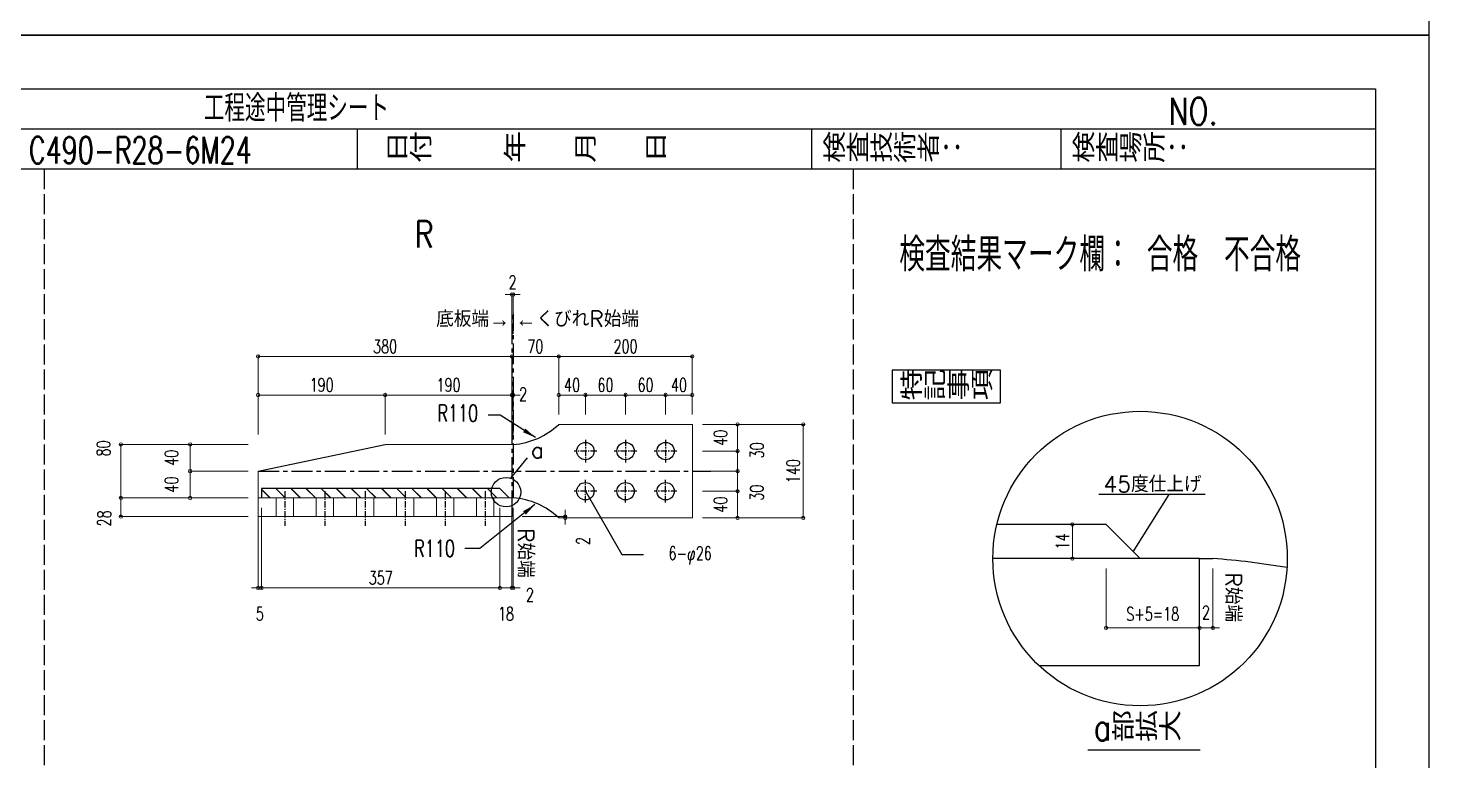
# Model space of a CAD drawing. Header units: millimetres. Extents: x -11384 to 29624, y 0 to 17788.
# Drawn here: x 12456 to 14553, y 3666 to 4763 of the extents above; entities that cross this region are included whole.
import ezdxf
from ezdxf.enums import TextEntityAlignment as Align

# ---------------------------------------------------------------- set-up
doc = ezdxf.new("R2010")
doc.units = ezdxf.units.MM
doc.header["$LTSCALE"] = 5
for name, pattern in [('ACAD_ISO03W100', [30, 12, -18]), ('CENTER1', [10, 6.25, -1.25, 1.25, -1.25]), ('DASHED', [7.5, 6, -1.5]), ('JIS_08_50', [53, 50, -1.125, 0.75, -1.125])]:
    doc.linetypes.add(name, pattern=pattern)
doc.layers.get('0').update_dxf_attribs({"color": 255})
doc.layers.get('DEFPOINTS').update_dxf_attribs({"color": 255})
for name, color, linetype in [('CENTER', 2, 'JIS_08_50'), ('LAYER6', 7, 'Continuous'), ('寸法', 4, 'Continuous'), ('溶接', 241, 'Continuous'), ('補助線', 7, 'ACAD_ISO03W100'), ('金物', 142, 'Continuous')]:
    doc.layers.add(name, color=color, linetype=linetype)
doc.styles.add('KANJI', font='simplex.shx', dxfattribs={"width": 0.7, "bigfont": 'extfont2.shx'})
doc.styles.get("Standard").update_dxf_attribs({"font": 'simplex.shx', "width": 0.7, "height": 2.5, "bigfont": '@extfont2.shx'})
doc.styles.add('SUNPOU', font='simplex.shx', dxfattribs={"width": 0.7, "bigfont": 'extfont2.shx'})
doc.dimstyles.new('コピー(2) - Standard', dxfattribs={"dimtxt": 25, "dimasz": 20, "dimexe": 0.18, "dimexo": 0.0625, "dimgap": 15, "dimtad": 1, "dimdec": 0, "dimzin": 0, "dimdsep": 46, "dimtxsty": 'Standard', "dimblk": 'DOTSMALL', "dimcen": 0.09, "dimadec": 0, "dimazin": 0, "dimtfac": 1, "dimtdec": 0, "dimtofl": 0, "dimtmove": 0, "dimatfit": 3, "dimfxl": 0, "dimtolj": 1, "dimtzin": 0, "dimarcsym": 0})
doc.dimstyles.new('一般寸法-小さめ', dxfattribs={"dimscale": 10, "dimtxt": 2, "dimasz": 0.5, "dimexe": 0.125, "dimexo": 1.5, "dimgap": 0.5, "dimtad": 1, "dimtxsty": 'KANJI', "dimblk": 'ORIGIN', "dimcen": 0, "dimclrd": 256, "dimclre": 256, "dimclrt": 256, "dimadec": 0, "dimazin": 0, "dimtfac": 1, "dimtmove": 2, "dimatfit": 2, "dimfxl": 0, "dimtolj": 2, "dimlwd": 5, "dimlwe": 5, "dimarcsym": 0})

# ---------------------------------------------------------------- blocks, each defined once
blk = doc.blocks.new('_Origin')
at = {"color": 0, "linetype": 'ByBlock', "lineweight": -2}
blk.add_line((0, 0), (-1, 0), dxfattribs=at)
blk.add_circle((0, 0), 0.5, dxfattribs=at)
blk = doc.blocks.new('*D1035')
at = {"layer": 'DEFPOINTS', "color": 0, "ltscale": 4, "transparency": 16777216}
for p in [(14069.7, 3968.9), (14209.7, 3968.9), (14209.7, 3865.2)]:
    blk.add_point(p, dxfattribs=at)
at = {"layer": '寸法', "lineweight": 5, "ltscale": 4, "transparency": 16777216}
for p, q in [((14069.7, 3953.9), (14069.7, 3863.9)), ((14209.7, 3953.9), (14209.7, 3863.9)), ((14074.7, 3865.2), (14204.7, 3865.2))]:
    blk.add_line(p, q, dxfattribs=at)
at = {"layer": '寸法', "lineweight": 5, "ltscale": 4, "transparency": 16777216, "xscale": 5, "yscale": 5, "zscale": 5, "rotation": 180}
blk.add_blockref('_Origin', (14069.7, 3865.2), dxfattribs=at)
at = {"layer": '寸法', "lineweight": 5, "ltscale": 4, "transparency": 16777216, "xscale": 5, "yscale": 5, "zscale": 5}
blk.add_blockref('_Origin', (14209.7, 3865.2), dxfattribs=at)
at = {"layer": '寸法', "ltscale": 4, "transparency": 16777216, "insert": (14139.7, 3886), "char_height": 20, "attachment_point": 5, "style": 'KANJI'}
blk.add_mtext('\\A2;S+5=18', dxfattribs=at)
blk = doc.blocks.new('*D1036')
at = {"layer": 'DEFPOINTS', "color": 0, "ltscale": 4, "transparency": 16777216}
for p in [(14209.7, 3968.9), (14229.7, 3968.9), (14229.7, 3865.2)]:
    blk.add_point(p, dxfattribs=at)
at = {"layer": '寸法', "lineweight": 5, "ltscale": 4, "transparency": 16777216}
for p, q in [((14209.7, 3953.9), (14209.7, 3863.9)), ((14229.7, 3953.9), (14229.7, 3863.9)), ((14204.7, 3865.2), (14199.7, 3865.2)), ((14209.7, 3865.2), (14229.7, 3865.2)), ((14234.7, 3865.2), (14239.7, 3865.2))]:
    blk.add_line(p, q, dxfattribs=at)
at = {"layer": '寸法', "lineweight": 5, "ltscale": 4, "transparency": 16777216, "xscale": 5, "yscale": 5, "zscale": 5}
blk.add_blockref('_Origin', (14209.7, 3865.2), dxfattribs=at)
at = {"layer": '寸法', "lineweight": 5, "ltscale": 4, "transparency": 16777216, "xscale": 5, "yscale": 5, "zscale": 5, "rotation": 180}
blk.add_blockref('_Origin', (14229.7, 3865.2), dxfattribs=at)
at = {"layer": '寸法', "ltscale": 4, "transparency": 16777216, "insert": (14219.3, 3888.2), "char_height": 20, "attachment_point": 5, "style": 'KANJI'}
blk.add_mtext('\\A2;2', dxfattribs=at)
blk = doc.blocks.new('*D1037')
at = {"layer": 'DEFPOINTS', "color": 0, "linetype": 'Continuous', "transparency": 16777216}
for p in [(14069.7, 4019.9), (14019.3, 3968.9), (14069.7, 3968.9)]:
    blk.add_point(p, dxfattribs=at)
at = {"layer": '寸法', "linetype": 'Continuous', "lineweight": 5, "transparency": 16777216}
for p, q in [((14054.7, 4019.9), (14018, 4019.9)), ((14019.3, 4014.9), (14019.3, 3973.9)), ((14054.7, 3968.9), (14018, 3968.9))]:
    blk.add_line(p, q, dxfattribs=at)
at = {"layer": '寸法', "linetype": 'Continuous', "lineweight": 5, "transparency": 16777216, "xscale": 5, "yscale": 5, "zscale": 5}
for p, rotation in [((14019.3, 4019.9), 90), ((14019.3, 3968.9), 270)]:
    blk.add_blockref('_Origin', p, dxfattribs=dict(at, rotation=rotation))
at = {"layer": '寸法', "linetype": 'Continuous', "transparency": 16777216, "insert": (14004.3, 3994.4), "char_height": 20, "attachment_point": 5, "rotation": 90, "style": 'KANJI'}
blk.add_mtext('\\A2;14', dxfattribs=at)
blk = doc.blocks.new('*D1095')
at = {"layer": 'DEFPOINTS', "color": 0, "transparency": 16777216}
for p in [(13180.3, 4271.5), (12800.3, 4139.7), (13180.3, 4139.7)]:
    blk.add_point(p, dxfattribs=at)
at = {"layer": '寸法', "lineweight": 5, "transparency": 16777216}
for p, q in [((12800.3, 4154.7), (12800.3, 4272.8)), ((12805.3, 4271.5), (13175.3, 4271.5)), ((13180.3, 4154.7), (13180.3, 4272.8))]:
    blk.add_line(p, q, dxfattribs=at)
at = {"layer": '寸法', "lineweight": 5, "transparency": 16777216, "xscale": 5, "yscale": 5, "zscale": 5, "rotation": 180}
blk.add_blockref('_Origin', (12800.3, 4271.5), dxfattribs=at)
at = {"layer": '寸法', "lineweight": 5, "transparency": 16777216, "xscale": 5, "yscale": 5, "zscale": 5}
blk.add_blockref('_Origin', (13180.3, 4271.5), dxfattribs=at)
at = {"layer": '寸法', "transparency": 16777216, "insert": (12990.3, 4286.5), "char_height": 20, "attachment_point": 5, "style": 'KANJI'}
blk.add_mtext('\\A2;380', dxfattribs=at)
blk = doc.blocks.new('*D1096')
at = {"layer": 'DEFPOINTS', "color": 0, "transparency": 16777216}
for p in [(13180.3, 4271.5), (13250.3, 4171.2), (13180.3, 4139.7)]:
    blk.add_point(p, dxfattribs=at)
at = {"layer": '寸法', "lineweight": 5, "transparency": 16777216}
for p, q in [((13180.3, 4154.7), (13180.3, 4272.8)), ((13245.3, 4271.5), (13185.3, 4271.5)), ((13250.3, 4186.2), (13250.3, 4272.8))]:
    blk.add_line(p, q, dxfattribs=at)
at = {"layer": '寸法', "lineweight": 5, "transparency": 16777216, "xscale": 5, "yscale": 5, "zscale": 5, "rotation": 180}
blk.add_blockref('_Origin', (13180.3, 4271.5), dxfattribs=at)
at = {"layer": '寸法', "lineweight": 5, "transparency": 16777216, "xscale": 5, "yscale": 5, "zscale": 5}
blk.add_blockref('_Origin', (13250.3, 4271.5), dxfattribs=at)
at = {"layer": '寸法', "transparency": 16777216, "insert": (13215.3, 4286.5), "char_height": 20, "attachment_point": 5, "style": 'KANJI'}
blk.add_mtext('\\A2;70', dxfattribs=at)
blk = doc.blocks.new('*D1097')
at = {"layer": 'DEFPOINTS', "color": 0, "transparency": 16777216}
for p in [(13450.3, 4169.7), (13616.4, 4169.7), (13450.3, 4029.7)]:
    blk.add_point(p, dxfattribs=at)
at = {"layer": '寸法', "lineweight": 5, "transparency": 16777216}
for p, q in [((13465.3, 4169.7), (13617.7, 4169.7)), ((13616.4, 4034.7), (13616.4, 4164.7)), ((13465.3, 4029.7), (13617.7, 4029.7))]:
    blk.add_line(p, q, dxfattribs=at)
at = {"layer": '寸法', "lineweight": 5, "transparency": 16777216, "xscale": 5, "yscale": 5, "zscale": 5}
for p, rotation in [((13616.4, 4169.7), 90), ((13616.4, 4029.7), 270)]:
    blk.add_blockref('_Origin', p, dxfattribs=dict(at, rotation=rotation))
at = {"layer": '寸法', "transparency": 16777216, "insert": (13601.4, 4099.7), "char_height": 20, "attachment_point": 5, "rotation": 90, "style": 'KANJI'}
blk.add_mtext('\\A2;140', dxfattribs=at)
blk = doc.blocks.new('*D1098')
at = {"layer": 'DEFPOINTS', "color": 0, "transparency": 16777216}
for p in [(12594.9, 4139.7), (12800.3, 4139.7), (12800.3, 4059.7)]:
    blk.add_point(p, dxfattribs=at)
at = {"layer": '寸法', "lineweight": 5, "transparency": 16777216}
for p, q in [((12785.3, 4139.7), (12593.6, 4139.7)), ((12594.9, 4064.7), (12594.9, 4134.7)), ((12785.3, 4059.7), (12593.6, 4059.7))]:
    blk.add_line(p, q, dxfattribs=at)
at = {"layer": '寸法', "lineweight": 5, "transparency": 16777216, "xscale": 5, "yscale": 5, "zscale": 5}
for p, rotation in [((12594.9, 4139.7), 90), ((12594.9, 4059.7), 270)]:
    blk.add_blockref('_Origin', p, dxfattribs=dict(at, rotation=rotation))
at = {"layer": '寸法', "transparency": 16777216, "insert": (12568.6, 4133.7), "char_height": 20, "attachment_point": 5, "rotation": 90, "style": 'KANJI'}
blk.add_mtext('\\A2;80', dxfattribs=at)
blk = doc.blocks.new('*D1116')
at = {"layer": 'DEFPOINTS', "color": 0, "transparency": 16777216}
for p in [(12594.9, 4059.7), (12800.3, 4059.7), (12800.3, 4031.7)]:
    blk.add_point(p, dxfattribs=at)
at = {"layer": '寸法', "lineweight": 5, "transparency": 16777216}
for p, q in [((12785.3, 4059.7), (12593.6, 4059.7)), ((12594.9, 4036.7), (12594.9, 4054.7)), ((12785.3, 4031.7), (12593.6, 4031.7))]:
    blk.add_line(p, q, dxfattribs=at)
at = {"layer": '寸法', "lineweight": 5, "transparency": 16777216, "xscale": 5, "yscale": 5, "zscale": 5}
for p, rotation in [((12594.9, 4059.7), 90), ((12594.9, 4031.7), 270)]:
    blk.add_blockref('_Origin', p, dxfattribs=dict(at, rotation=rotation))
at = {"layer": '寸法', "transparency": 16777216, "insert": (12569.9, 4029), "char_height": 20, "attachment_point": 5, "rotation": 90, "style": 'KANJI'}
blk.add_mtext('\\A2;28', dxfattribs=at)
blk = doc.blocks.new('*D1117')
at = {"layer": 'DEFPOINTS', "color": 0, "transparency": 16777216}
for p in [(13450.3, 4271.5), (13250.3, 4171.2), (13450.3, 4169.7)]:
    blk.add_point(p, dxfattribs=at)
at = {"layer": '寸法', "lineweight": 5, "transparency": 16777216}
for p, q in [((13250.3, 4186.2), (13250.3, 4272.8)), ((13255.3, 4271.5), (13445.3, 4271.5)), ((13450.3, 4184.7), (13450.3, 4272.8))]:
    blk.add_line(p, q, dxfattribs=at)
at = {"layer": '寸法', "lineweight": 5, "transparency": 16777216, "xscale": 5, "yscale": 5, "zscale": 5, "rotation": 180}
blk.add_blockref('_Origin', (13250.3, 4271.5), dxfattribs=at)
at = {"layer": '寸法', "lineweight": 5, "transparency": 16777216, "xscale": 5, "yscale": 5, "zscale": 5}
blk.add_blockref('_Origin', (13450.3, 4271.5), dxfattribs=at)
at = {"layer": '寸法', "transparency": 16777216, "insert": (13350.3, 4286.5), "char_height": 20, "attachment_point": 5, "style": 'KANJI'}
blk.add_mtext('\\A2;200', dxfattribs=at)
blk = doc.blocks.new('*D1104')
at = {"layer": 'DEFPOINTS', "color": 0, "transparency": 16777216}
for p in [(13450.3, 4169.7), (13450.3, 4129.7), (13518, 4129.7)]:
    blk.add_point(p, dxfattribs=at)
at = {"layer": '寸法', "lineweight": 5, "transparency": 16777216}
for p, q in [((13465.3, 4169.7), (13519.2, 4169.7)), ((13518, 4164.7), (13518, 4134.7)), ((13465.3, 4129.7), (13519.2, 4129.7))]:
    blk.add_line(p, q, dxfattribs=at)
at = {"layer": '寸法', "lineweight": 5, "transparency": 16777216, "xscale": 5, "yscale": 5, "zscale": 5}
for p, rotation in [((13518, 4169.7), 90), ((13518, 4129.7), 270)]:
    blk.add_blockref('_Origin', p, dxfattribs=dict(at, rotation=rotation))
at = {"layer": '寸法', "transparency": 16777216, "insert": (13492.6, 4149.7), "char_height": 20, "attachment_point": 5, "rotation": 90, "style": 'KANJI'}
blk.add_mtext('\\A2;40', dxfattribs=at)
blk = doc.blocks.new('*D1105')
at = {"layer": 'DEFPOINTS', "color": 0, "transparency": 16777216}
for p in [(13450.3, 4069.7), (13450.3, 4029.7), (13518, 4029.7)]:
    blk.add_point(p, dxfattribs=at)
at = {"layer": '寸法', "lineweight": 5, "transparency": 16777216}
for p, q in [((13465.3, 4069.7), (13519.2, 4069.7)), ((13518, 4064.7), (13518, 4034.7)), ((13465.3, 4029.7), (13519.2, 4029.7))]:
    blk.add_line(p, q, dxfattribs=at)
at = {"layer": '寸法', "lineweight": 5, "transparency": 16777216, "xscale": 5, "yscale": 5, "zscale": 5}
for p, rotation in [((13518, 4069.7), 90), ((13518, 4029.7), 270)]:
    blk.add_blockref('_Origin', p, dxfattribs=dict(at, rotation=rotation))
at = {"layer": '寸法', "transparency": 16777216, "insert": (13492.6, 4049.7), "char_height": 20, "attachment_point": 5, "rotation": 90, "style": 'KANJI'}
blk.add_mtext('\\A2;40', dxfattribs=at)
blk = doc.blocks.new('*D1106')
at = {"layer": 'DEFPOINTS', "color": 0, "transparency": 16777216}
for p in [(12698.5, 4099.7), (12800.3, 4099.7), (12800.3, 4059.7)]:
    blk.add_point(p, dxfattribs=at)
at = {"layer": '寸法', "lineweight": 5, "transparency": 16777216}
for p, q in [((12785.3, 4099.7), (12697.3, 4099.7)), ((12698.5, 4064.7), (12698.5, 4094.7)), ((12785.3, 4059.7), (12697.3, 4059.7))]:
    blk.add_line(p, q, dxfattribs=at)
at = {"layer": '寸法', "lineweight": 5, "transparency": 16777216, "xscale": 5, "yscale": 5, "zscale": 5}
for p, rotation in [((12698.5, 4099.7), 90), ((12698.5, 4059.7), 270)]:
    blk.add_blockref('_Origin', p, dxfattribs=dict(at, rotation=rotation))
at = {"layer": '寸法', "transparency": 16777216, "insert": (12670.4, 4079.7), "char_height": 20, "attachment_point": 5, "rotation": 90, "style": 'KANJI'}
blk.add_mtext('\\A2;40', dxfattribs=at)
blk = doc.blocks.new('*D1107')
at = {"layer": 'DEFPOINTS', "color": 0, "transparency": 16777216}
for p in [(12698.5, 4139.7), (12800.3, 4139.7), (12800.3, 4099.7)]:
    blk.add_point(p, dxfattribs=at)
at = {"layer": '寸法', "lineweight": 5, "transparency": 16777216}
for p, q in [((12785.3, 4139.7), (12697.3, 4139.7)), ((12698.5, 4104.7), (12698.5, 4134.7)), ((12785.3, 4099.7), (12697.3, 4099.7))]:
    blk.add_line(p, q, dxfattribs=at)
at = {"layer": '寸法', "lineweight": 5, "transparency": 16777216, "xscale": 5, "yscale": 5, "zscale": 5}
for p, rotation in [((12698.5, 4139.7), 90), ((12698.5, 4099.7), 270)]:
    blk.add_blockref('_Origin', p, dxfattribs=dict(at, rotation=rotation))
at = {"layer": '寸法', "transparency": 16777216, "insert": (12670.4, 4119.7), "char_height": 20, "attachment_point": 5, "rotation": 90, "style": 'KANJI'}
blk.add_mtext('\\A2;40', dxfattribs=at)
blk = doc.blocks.new('*D1118')
at = {"layer": 'DEFPOINTS', "color": 0, "transparency": 16777216}
for p in [(13180.3, 4031.7), (13250.3, 4029.7), (13260, 4029.7)]:
    blk.add_point(p, dxfattribs=at)
at = {"layer": '寸法', "lineweight": 5, "transparency": 16777216}
for p, q in [((13195.3, 4031.7), (13261.2, 4031.7)), ((13260, 4036.7), (13260, 4041.7)), ((13260, 4031.7), (13260, 4029.7)), ((13265.3, 4029.7), (13261.2, 4029.7)), ((13260, 4024.7), (13260, 4019.7))]:
    blk.add_line(p, q, dxfattribs=at)
at = {"layer": '寸法', "lineweight": 5, "transparency": 16777216, "xscale": 5, "yscale": 5, "zscale": 5}
for p, rotation in [((13260, 4031.7), 270), ((13260, 4029.7), 90)]:
    blk.add_blockref('_Origin', p, dxfattribs=dict(at, rotation=rotation))
at = {"layer": '寸法', "transparency": 16777216, "insert": (13286.7, 3995.3), "char_height": 20, "attachment_point": 5, "rotation": 90, "style": 'KANJI'}
blk.add_mtext('\\A2;2', dxfattribs=at)
blk = doc.blocks.new('_DotSmall')
at = {"color": 0, "linetype": 'ByBlock', "const_width": 0.5}
blk.add_lwpolyline([(-0.0625, 0, 1), (0.0625, 0, 1)], format="xyb", close=True, dxfattribs=at)
blk = doc.blocks.new('*D1108')
at = {"layer": 'DEFPOINTS', "color": 0, "transparency": 16777216}
for p in [(12990.3, 4213.7), (12800.3, 4139.7), (12990.3, 4139.7)]:
    blk.add_point(p, dxfattribs=at)
at = {"layer": '寸法', "lineweight": 5, "transparency": 16777216}
for p, q in [((12800.3, 4154.7), (12800.3, 4215)), ((12805.3, 4213.7), (12985.3, 4213.7)), ((12990.3, 4154.7), (12990.3, 4215))]:
    blk.add_line(p, q, dxfattribs=at)
at = {"layer": '寸法', "lineweight": 5, "transparency": 16777216, "xscale": 5, "yscale": 5, "zscale": 5, "rotation": 180}
blk.add_blockref('_Origin', (12800.3, 4213.7), dxfattribs=at)
at = {"layer": '寸法', "lineweight": 5, "transparency": 16777216, "xscale": 5, "yscale": 5, "zscale": 5}
blk.add_blockref('_Origin', (12990.3, 4213.7), dxfattribs=at)
at = {"layer": '寸法', "transparency": 16777216, "insert": (12895.3, 4228.7), "char_height": 20, "attachment_point": 5, "style": 'KANJI'}
blk.add_mtext('\\A2;190', dxfattribs=at)
blk = doc.blocks.new('*D1109')
at = {"layer": 'DEFPOINTS', "color": 0, "transparency": 16777216}
for p in [(13180.3, 4213.7), (12990.3, 4139.7), (13180.3, 4139.7)]:
    blk.add_point(p, dxfattribs=at)
at = {"layer": '寸法', "lineweight": 5, "transparency": 16777216}
for p, q in [((12990.3, 4154.7), (12990.3, 4215)), ((12995.3, 4213.7), (13175.3, 4213.7)), ((13180.3, 4154.7), (13180.3, 4215))]:
    blk.add_line(p, q, dxfattribs=at)
at = {"layer": '寸法', "lineweight": 5, "transparency": 16777216, "xscale": 5, "yscale": 5, "zscale": 5, "rotation": 180}
blk.add_blockref('_Origin', (12990.3, 4213.7), dxfattribs=at)
at = {"layer": '寸法', "lineweight": 5, "transparency": 16777216, "xscale": 5, "yscale": 5, "zscale": 5}
blk.add_blockref('_Origin', (13180.3, 4213.7), dxfattribs=at)
at = {"layer": '寸法', "transparency": 16777216, "insert": (13085.3, 4228.7), "char_height": 20, "attachment_point": 5, "style": 'KANJI'}
blk.add_mtext('\\A2;190', dxfattribs=at)
blk = doc.blocks.new('*D1110')
at = {"layer": 'DEFPOINTS', "color": 0, "transparency": 16777216}
for p in [(13290.3, 4213.7), (13250.3, 4169.7), (13290.3, 4169.7)]:
    blk.add_point(p, dxfattribs=at)
at = {"layer": '寸法', "lineweight": 5, "transparency": 16777216}
for p, q in [((13250.3, 4184.7), (13250.3, 4215)), ((13255.3, 4213.7), (13285.3, 4213.7)), ((13290.3, 4184.7), (13290.3, 4215))]:
    blk.add_line(p, q, dxfattribs=at)
at = {"layer": '寸法', "lineweight": 5, "transparency": 16777216, "xscale": 5, "yscale": 5, "zscale": 5, "rotation": 180}
blk.add_blockref('_Origin', (13250.3, 4213.7), dxfattribs=at)
at = {"layer": '寸法', "lineweight": 5, "transparency": 16777216, "xscale": 5, "yscale": 5, "zscale": 5}
blk.add_blockref('_Origin', (13290.3, 4213.7), dxfattribs=at)
at = {"layer": '寸法', "transparency": 16777216, "insert": (13270.3, 4228.7), "char_height": 20, "attachment_point": 5, "style": 'KANJI'}
blk.add_mtext('\\A2;40', dxfattribs=at)
blk = doc.blocks.new('*D1111')
at = {"layer": 'DEFPOINTS', "color": 0, "transparency": 16777216}
for p in [(13410.3, 4213.7), (13350.3, 4169.7), (13410.3, 4169.7)]:
    blk.add_point(p, dxfattribs=at)
at = {"layer": '寸法', "lineweight": 5, "transparency": 16777216}
for p, q in [((13350.3, 4184.7), (13350.3, 4215)), ((13355.3, 4213.7), (13405.3, 4213.7)), ((13410.3, 4184.7), (13410.3, 4215))]:
    blk.add_line(p, q, dxfattribs=at)
at = {"layer": '寸法', "lineweight": 5, "transparency": 16777216, "xscale": 5, "yscale": 5, "zscale": 5, "rotation": 180}
blk.add_blockref('_Origin', (13350.3, 4213.7), dxfattribs=at)
at = {"layer": '寸法', "lineweight": 5, "transparency": 16777216, "xscale": 5, "yscale": 5, "zscale": 5}
blk.add_blockref('_Origin', (13410.3, 4213.7), dxfattribs=at)
at = {"layer": '寸法', "transparency": 16777216, "insert": (13380.3, 4228.7), "char_height": 20, "attachment_point": 5, "style": 'KANJI'}
blk.add_mtext('\\A2;60', dxfattribs=at)
blk = doc.blocks.new('*D1112')
at = {"layer": 'DEFPOINTS', "color": 0, "transparency": 16777216}
for p in [(13350.3, 4213.7), (13290.3, 4169.7), (13350.3, 4169.7)]:
    blk.add_point(p, dxfattribs=at)
at = {"layer": '寸法', "lineweight": 5, "transparency": 16777216}
for p, q in [((13290.3, 4184.7), (13290.3, 4215)), ((13295.3, 4213.7), (13345.3, 4213.7)), ((13350.3, 4184.7), (13350.3, 4215))]:
    blk.add_line(p, q, dxfattribs=at)
at = {"layer": '寸法', "lineweight": 5, "transparency": 16777216, "xscale": 5, "yscale": 5, "zscale": 5, "rotation": 180}
blk.add_blockref('_Origin', (13290.3, 4213.7), dxfattribs=at)
at = {"layer": '寸法', "lineweight": 5, "transparency": 16777216, "xscale": 5, "yscale": 5, "zscale": 5}
blk.add_blockref('_Origin', (13350.3, 4213.7), dxfattribs=at)
at = {"layer": '寸法', "transparency": 16777216, "insert": (13320.3, 4228.7), "char_height": 20, "attachment_point": 5, "style": 'KANJI'}
blk.add_mtext('\\A2;60', dxfattribs=at)
blk = doc.blocks.new('*D1113')
at = {"layer": 'DEFPOINTS', "color": 0, "transparency": 16777216}
for p in [(13450.3, 4213.7), (13410.3, 4169.7), (13450.3, 4169.7)]:
    blk.add_point(p, dxfattribs=at)
at = {"layer": '寸法', "lineweight": 5, "transparency": 16777216}
for p, q in [((13410.3, 4184.7), (13410.3, 4215)), ((13415.3, 4213.7), (13445.3, 4213.7)), ((13450.3, 4184.7), (13450.3, 4215))]:
    blk.add_line(p, q, dxfattribs=at)
at = {"layer": '寸法', "lineweight": 5, "transparency": 16777216, "xscale": 5, "yscale": 5, "zscale": 5, "rotation": 180}
blk.add_blockref('_Origin', (13410.3, 4213.7), dxfattribs=at)
at = {"layer": '寸法', "lineweight": 5, "transparency": 16777216, "xscale": 5, "yscale": 5, "zscale": 5}
blk.add_blockref('_Origin', (13450.3, 4213.7), dxfattribs=at)
at = {"layer": '寸法', "transparency": 16777216, "insert": (13430.3, 4228.7), "char_height": 20, "attachment_point": 5, "style": 'KANJI'}
blk.add_mtext('\\A2;40', dxfattribs=at)
blk = doc.blocks.new('*D1114')
at = {"layer": 'DEFPOINTS', "color": 0, "transparency": 16777216}
for p in [(13450.3, 4129.7), (13450.3, 4099.7), (13518, 4099.7)]:
    blk.add_point(p, dxfattribs=at)
at = {"layer": '寸法', "lineweight": 5, "transparency": 16777216}
for p, q in [((13465.3, 4129.7), (13519.2, 4129.7)), ((13518, 4124.7), (13518, 4104.7)), ((13465.3, 4099.7), (13519.2, 4099.7))]:
    blk.add_line(p, q, dxfattribs=at)
at = {"layer": '寸法', "lineweight": 5, "transparency": 16777216, "xscale": 5, "yscale": 5, "zscale": 5}
for p, rotation in [((13518, 4129.7), 90), ((13518, 4099.7), 270)]:
    blk.add_blockref('_Origin', p, dxfattribs=dict(at, rotation=rotation))
at = {"layer": '寸法', "transparency": 16777216, "insert": (13547.1, 4130.9), "char_height": 20, "attachment_point": 5, "rotation": 90, "style": 'KANJI'}
blk.add_mtext('\\A2;30', dxfattribs=at)
blk = doc.blocks.new('*D1115')
at = {"layer": 'DEFPOINTS', "color": 0, "transparency": 16777216}
for p in [(13450.3, 4099.7), (13450.3, 4069.7), (13518, 4069.7)]:
    blk.add_point(p, dxfattribs=at)
at = {"layer": '寸法', "lineweight": 5, "transparency": 16777216}
for p, q in [((13465.3, 4099.7), (13519.2, 4099.7)), ((13518, 4094.7), (13518, 4074.7)), ((13465.3, 4069.7), (13519.2, 4069.7))]:
    blk.add_line(p, q, dxfattribs=at)
at = {"layer": '寸法', "lineweight": 5, "transparency": 16777216, "xscale": 5, "yscale": 5, "zscale": 5}
for p, rotation in [((13518, 4099.7), 90), ((13518, 4069.7), 270)]:
    blk.add_blockref('_Origin', p, dxfattribs=dict(at, rotation=rotation))
at = {"layer": '寸法', "transparency": 16777216, "insert": (13546.7, 4067.5), "char_height": 20, "attachment_point": 5, "rotation": 90, "style": 'KANJI'}
blk.add_mtext('\\A2;30', dxfattribs=at)
blk = doc.blocks.new('*D1119')
at = {"layer": 'DEFPOINTS', "color": 0, "transparency": 16777216}
for p in [(13182.3, 4213.7), (13180.3, 4139.7), (13182.3, 4139.7)]:
    blk.add_point(p, dxfattribs=at)
at = {"layer": '寸法', "lineweight": 5, "transparency": 16777216}
for p, q in [((13175.3, 4213.7), (13170.3, 4213.7)), ((13180.3, 4154.7), (13180.3, 4215)), ((13180.3, 4213.7), (13182.3, 4213.7)), ((13182.3, 4154.7), (13182.3, 4215)), ((13187.3, 4213.7), (13192.3, 4213.7))]:
    blk.add_line(p, q, dxfattribs=at)
at = {"layer": '寸法', "lineweight": 5, "transparency": 16777216, "xscale": 5, "yscale": 5, "zscale": 5}
blk.add_blockref('_Origin', (13180.3, 4213.7), dxfattribs=at)
at = {"layer": '寸法', "lineweight": 5, "transparency": 16777216, "xscale": 5, "yscale": 5, "zscale": 5, "rotation": 180}
blk.add_blockref('_Origin', (13182.3, 4213.7), dxfattribs=at)
at = {"layer": '寸法', "transparency": 16777216, "insert": (13196.9, 4214.8), "char_height": 20, "attachment_point": 5, "style": 'KANJI'}
blk.add_mtext('\\A2;2', dxfattribs=at)
blk = doc.blocks.new('*D1099')
at = {"layer": 'DEFPOINTS', "color": 0, "linetype": 'Continuous', "transparency": 16777216}
for p in [(12800.3, 4059.7), (12805.3, 4040.7), (12805.3, 3925)]:
    blk.add_point(p, dxfattribs=at)
at = {"layer": '寸法', "linetype": 'Continuous', "lineweight": 5, "transparency": 16777216}
for p, q in [((12800.3, 4044.7), (12800.3, 3923.8)), ((12805.3, 4025.7), (12805.3, 3923.8)), ((12795.3, 3925), (12790.3, 3925)), ((12800.3, 3925), (12805.3, 3925)), ((12810.3, 3925), (12815.3, 3925))]:
    blk.add_line(p, q, dxfattribs=at)
at = {"layer": '寸法', "linetype": 'Continuous', "lineweight": 5, "transparency": 16777216, "xscale": 5, "yscale": 5, "zscale": 5}
blk.add_blockref('_Origin', (12800.3, 3925), dxfattribs=at)
at = {"layer": '寸法', "linetype": 'Continuous', "lineweight": 5, "transparency": 16777216, "xscale": 5, "yscale": 5, "zscale": 5, "rotation": 180}
blk.add_blockref('_Origin', (12805.3, 3925), dxfattribs=at)
at = {"layer": '寸法', "linetype": 'Continuous', "transparency": 16777216, "insert": (12802.8, 3886.3), "char_height": 20, "attachment_point": 5, "style": 'KANJI'}
blk.add_mtext('\\A2;5', dxfattribs=at)
blk = doc.blocks.new('*D1100')
at = {"layer": 'DEFPOINTS', "color": 0, "linetype": 'Continuous', "transparency": 16777216}
for p in [(12805.3, 4059.7), (13162.3, 4059.7), (13162.3, 3925)]:
    blk.add_point(p, dxfattribs=at)
at = {"layer": '寸法', "linetype": 'Continuous', "lineweight": 5, "transparency": 16777216}
for p, q in [((12805.3, 4044.7), (12805.3, 3923.8)), ((13162.3, 4044.7), (13162.3, 3923.8)), ((12810.3, 3925), (13157.3, 3925))]:
    blk.add_line(p, q, dxfattribs=at)
at = {"layer": '寸法', "linetype": 'Continuous', "lineweight": 5, "transparency": 16777216, "xscale": 5, "yscale": 5, "zscale": 5, "rotation": 180}
blk.add_blockref('_Origin', (12805.3, 3925), dxfattribs=at)
at = {"layer": '寸法', "linetype": 'Continuous', "lineweight": 5, "transparency": 16777216, "xscale": 5, "yscale": 5, "zscale": 5}
blk.add_blockref('_Origin', (13162.3, 3925), dxfattribs=at)
at = {"layer": '寸法', "linetype": 'Continuous', "transparency": 16777216, "insert": (12983.8, 3940), "char_height": 20, "attachment_point": 5, "style": 'KANJI'}
blk.add_mtext('\\A2;357', dxfattribs=at)
blk = doc.blocks.new('*D1101')
at = {"layer": 'DEFPOINTS', "color": 0, "linetype": 'Continuous', "transparency": 16777216}
for p in [(13162.3, 4059.7), (13180.3, 4059.7), (13180.3, 3925)]:
    blk.add_point(p, dxfattribs=at)
at = {"layer": '寸法', "linetype": 'Continuous', "lineweight": 5, "transparency": 16777216}
for p, q in [((13162.3, 4044.7), (13162.3, 3923.8)), ((13180.3, 4044.7), (13180.3, 3923.8)), ((13157.3, 3925), (13152.3, 3925)), ((13162.3, 3925), (13180.3, 3925)), ((13185.3, 3925), (13190.3, 3925))]:
    blk.add_line(p, q, dxfattribs=at)
at = {"layer": '寸法', "linetype": 'Continuous', "lineweight": 5, "transparency": 16777216, "xscale": 5, "yscale": 5, "zscale": 5}
blk.add_blockref('_Origin', (13162.3, 3925), dxfattribs=at)
at = {"layer": '寸法', "linetype": 'Continuous', "lineweight": 5, "transparency": 16777216, "xscale": 5, "yscale": 5, "zscale": 5, "rotation": 180}
blk.add_blockref('_Origin', (13180.3, 3925), dxfattribs=at)
at = {"layer": '寸法', "linetype": 'Continuous', "transparency": 16777216, "insert": (13171.3, 3886.3), "char_height": 20, "attachment_point": 5, "style": 'KANJI'}
blk.add_mtext('\\A2;18', dxfattribs=at)
blk = doc.blocks.new('*D1102')
at = {"layer": 'DEFPOINTS', "color": 0, "linetype": 'Continuous', "transparency": 16777216}
for p in [(13180.3, 4059.7), (13182.3, 4059.7), (13182.3, 3925)]:
    blk.add_point(p, dxfattribs=at)
at = {"layer": '寸法', "linetype": 'Continuous', "lineweight": 5, "transparency": 16777216}
for p, q in [((13180.3, 4044.7), (13180.3, 3923.8)), ((13182.3, 4044.7), (13182.3, 3923.8)), ((13175.3, 3925), (13170.3, 3925)), ((13180.3, 3925), (13182.3, 3925)), ((13187.3, 3925), (13192.3, 3925))]:
    blk.add_line(p, q, dxfattribs=at)
at = {"layer": '寸法', "linetype": 'Continuous', "lineweight": 5, "transparency": 16777216, "xscale": 5, "yscale": 5, "zscale": 5}
blk.add_blockref('_Origin', (13180.3, 3925), dxfattribs=at)
at = {"layer": '寸法', "linetype": 'Continuous', "lineweight": 5, "transparency": 16777216, "xscale": 5, "yscale": 5, "zscale": 5, "rotation": 180}
blk.add_blockref('_Origin', (13182.3, 3925), dxfattribs=at)
at = {"layer": '寸法', "linetype": 'Continuous', "transparency": 16777216, "insert": (13207.2, 3914.5), "char_height": 20, "attachment_point": 5, "style": 'KANJI'}
blk.add_mtext('\\A2;2', dxfattribs=at)
blk = doc.blocks.new('*D1103')
at = {"layer": 'DEFPOINTS', "color": 0, "transparency": 16777216}
for p in [(13182.3, 4364.1), (13180.3, 4290.1), (13182.3, 4290.1)]:
    blk.add_point(p, dxfattribs=at)
at = {"layer": '寸法', "lineweight": 5, "transparency": 16777216}
for p, q in [((13175.3, 4364.1), (13170.3, 4364.1)), ((13180.3, 4305.1), (13180.3, 4365.4)), ((13180.3, 4364.1), (13182.3, 4364.1)), ((13182.3, 4305.1), (13182.3, 4365.4)), ((13187.3, 4364.1), (13192.3, 4364.1))]:
    blk.add_line(p, q, dxfattribs=at)
at = {"layer": '寸法', "lineweight": 5, "transparency": 16777216, "xscale": 5, "yscale": 5, "zscale": 5}
blk.add_blockref('_Origin', (13180.3, 4364.1), dxfattribs=at)
at = {"layer": '寸法', "lineweight": 5, "transparency": 16777216, "xscale": 5, "yscale": 5, "zscale": 5, "rotation": 180}
blk.add_blockref('_Origin', (13182.3, 4364.1), dxfattribs=at)
at = {"layer": '寸法', "transparency": 16777216, "insert": (13181.2, 4382.6), "char_height": 20, "attachment_point": 5, "style": 'KANJI'}
blk.add_mtext('\\A2;2', dxfattribs=at)

msp = doc.modelspace()

# ---------------------------------------------------------------- hatches: boundary and pattern name
at = {"layer": '溶接', "ltscale": 6}
h = msp.add_hatch(dxfattribs=at)
h.set_pattern_fill('JIS_LC_20', color=256, scale=0.8, angle=90)
h.set_pattern_definition([(135, (10896.325, 980.727), (-11.31371, -11.31371), []), (135, (10896.325, 981.047), (-11.31371, -11.31371), [])])
h.paths.add_polyline_path([(12984.325, 4059.727), (12805.325, 4059.727), (12805.325, 4073.727), (12984.325, 4073.727)])
h.paths.add_polyline_path([(13162.325, 4059.727), (12984.325, 4059.727), (12984.325, 4073.727), (13162.325, 4073.727)])
h.paths.add_polyline_path([(13162.325, 4059.727), (13162.325, 4065.727)], flags=17)

# ---------------------------------------------------------------- linework, layer by layer
at = {"linetype": 'Continuous', "lineweight": -3}
for p, q in [((11269.183, 4612), (14473.183, 4612)), ((12949.183, 4552), (12949.183, 4612)), ((13629.183, 4552), (13629.183, 4612)), ((14002.483, 4552), (14002.483, 4612)), ((11269.183, 4552), (14473.183, 4552))]:
    msp.add_line(p, q, dxfattribs=at)
at = {"linetype": 'DASHED', "lineweight": -3}
for p, q in [((12480.082, 4552), (12480.082, 3076)), ((13690.981, 4552), (13690.981, 3076))]:
    msp.add_line(p, q, dxfattribs=at)
at = {"linetype": 'Continuous', "lineweight": -3}
for points in [[(11189.183, 7128), (14553.183, 7128), (14553.183, 4752), (11189.183, 4752)], [(11189.183, 4752), (14553.183, 4752), (14553.183, 2376), (11189.183, 2376)], [(11269.183, 4672), (14473.183, 4672), (14473.183, 2456), (11269.183, 2456)]]:
    msp.add_lwpolyline(points, close=True, dxfattribs=at)
at = {"layer": 'CENTER', "linetype": 'CENTER1'}
msp.add_line((12800.325, 4099.727), (13477.979, 4099.727), dxfattribs=at)
at = {"layer": '寸法', "linetype": 'CENTER1'}
for p, q in [((13180.325, 4039.564), (13180.325, 4335.216)), ((13182.325, 4059.727), (13182.325, 4335.216))]:
    msp.add_line(p, q, dxfattribs=at)
at = {"layer": '寸法', "linetype": 'CENTER1', "ltscale": 0.3}
for p, q in [((13290.325, 4146.727), (13290.325, 4112.727)), ((13350.325, 4146.727), (13350.325, 4112.727)), ((13410.325, 4146.727), (13410.325, 4112.727)), ((13307.325, 4129.727), (13273.325, 4129.727)), ((13367.325, 4129.727), (13333.325, 4129.727)), ((13427.325, 4129.727), (13393.325, 4129.727)), ((12840.325, 4069.727), (12840.325, 4017.727)), ((12900.325, 4069.727), (12900.325, 4017.727)), ((12960.325, 4069.727), (12960.325, 4017.727)), ((13020.325, 4069.727), (13020.325, 4017.727)), ((13080.325, 4069.727), (13080.325, 4017.727)), ((13140.325, 4069.727), (13140.325, 4017.727)), ((13307.325, 4069.727), (13273.325, 4069.727)), ((13290.325, 4052.727), (13290.325, 4086.727)), ((13367.325, 4069.727), (13333.325, 4069.727)), ((13350.325, 4052.727), (13350.325, 4086.727)), ((13427.325, 4069.727), (13393.325, 4069.727)), ((13410.325, 4052.727), (13410.325, 4086.727))]:
    msp.add_line(p, q, dxfattribs=at)
at = {"layer": '寸法', "ltscale": 4}
for p, q in [((13178.431, 4089.183), (13203.468, 4119.571)), ((14218.27, 4065.029), (14059.149, 4065.029)), ((14110.473, 3979.083), (14164.138, 4065.029))]:
    msp.add_line(p, q, dxfattribs=at)
at = {"layer": '寸法'}
for p, q in [((13290.325, 4069.727), (13344.968, 3975.081)), ((13344.968, 3975.081), (13377.116, 3975.081)), ((14042.578, 3682.654), (14210.578, 3682.654))]:
    msp.add_line(p, q, dxfattribs=at)
at = {"layer": '寸法', "linetype": 'Continuous'}
msp.add_lwpolyline([(13749.398, 4202.083), (13911.761, 4202.083), (13911.761, 4250.827), (13749.398, 4250.827)], close=True, dxfattribs=at)
for centre, radius in [((14120.673, 3968.883), 220.401), ((13171.425, 4068.287), 22.04)]:
    msp.add_circle(centre, radius, dxfattribs=at)
at = {"layer": '溶接'}
for p, q in [((13162.325, 4073.727), (12805.325, 4073.727)), ((14069.673, 4019.883), (13906.254, 4019.883))]:
    msp.add_line(p, q, dxfattribs=at)
at = {"layer": '溶接', "linetype": 'Continuous'}
for p, q in [((12805.325, 4073.727), (12805.325, 4059.727)), ((13162.325, 4073.727), (13176.325, 4059.727))]:
    msp.add_line(p, q, dxfattribs=at)
at = {"layer": '溶接', "ltscale": 4}
msp.add_line((14069.673, 4019.883), (14120.673, 3968.883), dxfattribs=at)
at = {"layer": '補助線', "lineweight": 18}
for p, q in [((12827.325, 4031.727), (12827.325, 4059.727)), ((12853.325, 4031.727), (12853.325, 4059.727)), ((12887.325, 4031.727), (12887.325, 4059.727)), ((12913.325, 4031.727), (12913.325, 4059.727)), ((12947.325, 4031.727), (12947.325, 4059.727)), ((12973.325, 4031.727), (12973.325, 4059.727)), ((13007.325, 4031.727), (13007.325, 4059.727)), ((13033.325, 4031.727), (13033.325, 4059.727)), ((13067.325, 4031.727), (13067.325, 4059.727)), ((13093.325, 4031.727), (13093.325, 4059.727)), ((13127.325, 4031.727), (13127.325, 4059.727)), ((13153.325, 4031.727), (13153.325, 4059.727))]:
    msp.add_line(p, q, dxfattribs=at)
at = {"layer": '金物', "lineweight": 18}
for p, q in [((13450.325, 4169.727), (13250.325, 4169.727)), ((13450.325, 4029.727), (13450.325, 4169.727)), ((13182.325, 4139.727), (12990.325, 4139.727)), ((12800.325, 4099.727), (12800.325, 4059.727)), ((12800.325, 4059.727), (12800.325, 4031.727)), ((13182.325, 4059.727), (12800.325, 4059.727)), ((13180.325, 4031.727), (13180.325, 4059.727)), ((12800.325, 4031.727), (13180.325, 4031.727)), ((13450.325, 4029.727), (13250.325, 4029.727))]:
    msp.add_line(p, q, dxfattribs=at)
at = {"layer": '金物'}
msp.add_line((12800.325, 4099.727), (12990.325, 4139.727), dxfattribs=at)
at = {"layer": '金物', "color": 153}
for p, q in [((14209.673, 3968.883), (13900.272, 3968.883)), ((14209.673, 3808.883), (14209.673, 3968.883)), ((13969.093, 3808.883), (14209.673, 3808.883))]:
    msp.add_line(p, q, dxfattribs=at)
at = {"layer": '金物', "color": 153, "ltscale": 5}
msp.add_line((14209.673, 3968.883), (14229.673, 3968.883), dxfattribs=at)
at = {"layer": '金物', "ltscale": 2.5}
for centre in [(13290.325, 4129.727), (13350.325, 4129.727), (13410.325, 4129.727), (13290.325, 4069.727), (13350.325, 4069.727), (13410.325, 4069.727)]:
    msp.add_circle(centre, 13, dxfattribs=at)
at = {"layer": '金物', "ltscale": 2}
for centre, start, end in [((13174.535, 4249.451), 274.060941, 313.550946), ((13174.535, 3950.003), 46.449054, 85.939059)]:
    msp.add_arc(centre, 110, start, end, dxfattribs=at)
at = {"layer": '金物', "color": 153, "ltscale": 4}
msp.add_arc((14151.774, 2871.645), 1100, 80.112723, 85.939059, dxfattribs=at)

# ---------------------------------------------------------------- texts
at = {"layer": 'LAYER6', "color": 0, "linetype": 'Continuous', "lineweight": -3, "style": 'SUNPOU', "width": 0.7}
for s, height, p in [('工程途中管理シート', 40, (12719.012, 4622.926)), ('検査結果マーク欄： 合格\u3000不合格', 50, (13760.194, 4398.796))]:
    msp.add_text(s, height=height, dxfattribs=at).set_placement(p)
at = {"layer": 'LAYER6', "color": 0, "linetype": 'Continuous', "lineweight": -3, "width": 0.8}
for s, p in [('NO.', (14162.972, 4618.209)), ('日付\u3000\u3000\u3000年\u3000\u3000月\u3000\u3000日', (12990.402, 4562.926)), ('検査技術者：', (13644.926, 4562.926)), ('検査場所：', (14018.227, 4562.926)), ('R', (13034.132, 4434.216)), ('特記事項', (13760.194, 4207.433)), ('a部拡大', (14051.132, 3696.43))]:
    msp.add_text(s, height=40, dxfattribs=at).set_placement(p)
at = {"layer": 'LAYER6', "color": 0, "linetype": 'Continuous', "lineweight": -3, "insert": (12457.04, 4600.098), "char_height": 40, "width": 435.25964, "attachment_point": 1}
msp.add_mtext('C490-R28-6M24', dxfattribs=at)
at = {"layer": '寸法', "ltscale": 4, "style": 'SUNPOU'}
for s, p in [('底板端→', (13066.754, 4315.56)), ('←くびれR始端', (13185.464, 4315.56))]:
    msp.add_text(s, height=24, dxfattribs=at).set_placement(p)
for s, p in [('a', (13228.212, 4131.071)), ('45度仕上げ', (14212.693, 4080.24))]:
    msp.add_text(s, height=24, dxfattribs=at).set_placement(p, align=Align.MIDDLE_RIGHT)
for p in [(13188.964, 4014.618), (14248.369, 3948.164)]:
    msp.add_text('R始端', height=24, rotation=270, dxfattribs=at).set_placement(p)
at = {"layer": '寸法', "width": 98.97993}
for s, insert, char_height, attachment_point in [('\\A1;R110', (13129.544, 4174.053), 25, 9), ('R110', (13094.785, 3996.655), 25, 3), ('6-φ26', (13479.503, 3986.805), 20, 3)]:
    msp.add_mtext(s, dxfattribs=dict(at, insert=insert, char_height=char_height, attachment_point=attachment_point))

# ---------------------------------------------------------------- dimensions: what is measured, and where the dimension line sits
at = {"layer": '寸法'}
for base, p1, p2, picture, middle in [((13182.325, 4364.102), (13180.325, 4290.08), (13182.325, 4290.08), '*D1103', (13181.209, 4382.631)), ((13182.325, 4213.749), (13180.325, 4139.727), (13182.325, 4139.727), '*D1119', (13196.893, 4214.828))]:
    dim = msp.add_linear_dim(base=base, p1=p1, p2=p2, dimstyle='一般寸法-小さめ', dxfattribs=at)
    dim.commit()
    dim.dimension.update_dxf_attribs({"geometry": picture, "text_midpoint": middle, "dimtype": 160})
for base, p1, p2, picture, middle in [((13180.325, 4271.522), (12800.325, 4139.727), (13180.325, 4139.727), '*D1095', (12990.325, 4286.522)), ((13180.325, 4271.522), (13250.325, 4171.227), (13180.325, 4139.727), '*D1096', (13215.325, 4286.522)), ((13450.325, 4271.522), (13250.325, 4171.227), (13450.325, 4169.727), '*D1117', (13350.325, 4286.522)), ((12990.325, 4213.749), (12800.325, 4139.727), (12990.325, 4139.727), '*D1108', (12895.325, 4228.749)), ((13180.325, 4213.749), (12990.325, 4139.727), (13180.325, 4139.727), '*D1109', (13085.325, 4228.749)), ((13290.325, 4213.749), (13250.325, 4169.727), (13290.325, 4169.727), '*D1110', (13270.325, 4228.749)), ((13350.325, 4213.749), (13290.325, 4169.727), (13350.325, 4169.727), '*D1112', (13320.325, 4228.749)), ((13410.325, 4213.749), (13350.325, 4169.727), (13410.325, 4169.727), '*D1111', (13380.325, 4228.749)), ((13450.325, 4213.749), (13410.325, 4169.727), (13450.325, 4169.727), '*D1113', (13430.325, 4228.749))]:
    dim = msp.add_linear_dim(base=base, p1=p1, p2=p2, dimstyle='一般寸法-小さめ', dxfattribs=at)
    dim.commit()
    dim.dimension.update_dxf_attribs({"geometry": picture, "text_midpoint": middle})
dim = msp.add_linear_dim(base=(13616.445, 4169.727), p1=(13450.325, 4029.727), p2=(13450.325, 4169.727), angle=270, dimstyle='一般寸法-小さめ', dxfattribs=at)
dim.commit()
dim.dimension.update_dxf_attribs({"geometry": '*D1097', "text_midpoint": (13601.445, 4099.727)})
for base, p1, p2, angle, picture, middle in [((13517.979, 4129.727), (13450.325, 4169.727), (13450.325, 4129.727), 90, '*D1104', (13492.573, 4149.727)), ((12594.898, 4139.727), (12800.325, 4059.727), (12800.325, 4139.727), 270, '*D1098', (12568.648, 4133.654)), ((12698.517, 4139.727), (12800.325, 4099.727), (12800.325, 4139.727), 270, '*D1107', (12670.362, 4119.727)), ((13517.979, 4099.727), (13450.325, 4129.727), (13450.325, 4099.727), 90, '*D1114', (13547.05, 4130.931)), ((12698.517, 4099.727), (12800.325, 4059.727), (12800.325, 4099.727), 270, '*D1106', (12670.362, 4079.727)), ((13517.979, 4069.727), (13450.325, 4099.727), (13450.325, 4069.727), 90, '*D1115', (13546.718, 4067.524)), ((13517.979, 4029.727), (13450.325, 4069.727), (13450.325, 4029.727), 90, '*D1105', (13492.573, 4049.727)), ((12594.898, 4059.727), (12800.325, 4031.727), (12800.325, 4059.727), 270, '*D1116', (12569.898, 4028.971)), ((13259.951, 4029.727), (13180.325, 4031.727), (13250.325, 4029.727), 90, '*D1118', (13286.692, 3995.297))]:
    dim = msp.add_linear_dim(base=base, p1=p1, p2=p2, angle=angle, dimstyle='一般寸法-小さめ', dxfattribs=at)
    dim.commit()
    dim.dimension.update_dxf_attribs({"geometry": picture, "text_midpoint": middle, "dimtype": 160})
at = {"layer": '寸法', "linetype": 'Continuous'}
for base, p1, p2, picture, middle in [((12805.325, 3925.042), (12800.325, 4059.727), (12805.325, 4040.727), '*D1099', (12802.825, 3886.292)), ((13162.325, 3925.042), (12805.325, 4059.727), (13162.325, 4059.727), '*D1100', (12983.825, 3940.042)), ((13180.325, 3925.042), (13162.325, 4059.727), (13180.325, 4059.727), '*D1101', (13171.325, 3886.292))]:
    dim = msp.add_linear_dim(base=base, p1=p1, p2=p2, dimstyle='一般寸法-小さめ', dxfattribs=at)
    dim.commit()
    dim.dimension.update_dxf_attribs({"geometry": picture, "text_midpoint": middle})
dim = msp.add_linear_dim(base=(13182.325, 3925.042), p1=(13180.325, 4059.727), p2=(13182.325, 4059.727), dimstyle='一般寸法-小さめ', dxfattribs=at)
dim.commit()
dim.dimension.update_dxf_attribs({"geometry": '*D1102', "text_midpoint": (13207.246, 3914.517), "dimtype": 160})
dim = msp.add_linear_dim(base=(14019.296, 3968.883), p1=(14069.673, 4019.883), p2=(14069.673, 3968.883), angle=90, text='14', dimstyle='一般寸法-小さめ', dxfattribs=at)
dim.commit()
dim.dimension.update_dxf_attribs({"geometry": '*D1037', "text_midpoint": (14004.296, 3994.383)})
at = {"layer": '寸法', "ltscale": 4}
dim = msp.add_linear_dim(base=(14209.673, 3865.194), p1=(14069.673, 3968.883), p2=(14209.673, 3968.883), text='S+5=18', dimstyle='一般寸法-小さめ', override={"dimlfac": 0.1}, dxfattribs=at)
dim.commit()
dim.dimension.update_dxf_attribs({"geometry": '*D1035', "text_midpoint": (14139.673, 3886.009), "dimtype": 160})
dim = msp.add_linear_dim(base=(14229.673, 3865.194), p1=(14209.673, 3968.883), p2=(14229.673, 3968.883), dimstyle='一般寸法-小さめ', override={"dimlfac": 0.1}, dxfattribs=at)
dim.commit()
dim.dimension.update_dxf_attribs({"geometry": '*D1036', "text_midpoint": (14219.294, 3888.206), "dimtype": 160})

# ---------------------------------------------------------------- leaders
at = {"layer": '寸法', "annotation_type": 0, "has_hookline": 1, "hookline_direction": 1, "text_width": 55.833}
for points in [[(13215.484, 4149.99), (13162.818, 4183.579), (13144.544, 4183.579)], [(13214.661, 4049.664), (13132.178, 3984.155), (13109.785, 3984.155)]]:
    msp.add_leader(points, dimstyle='コピー(2) - Standard', override={"dimgap": 15, "dimtad": 0}, dxfattribs=at)

doc.saveas('drawing.dxf')
